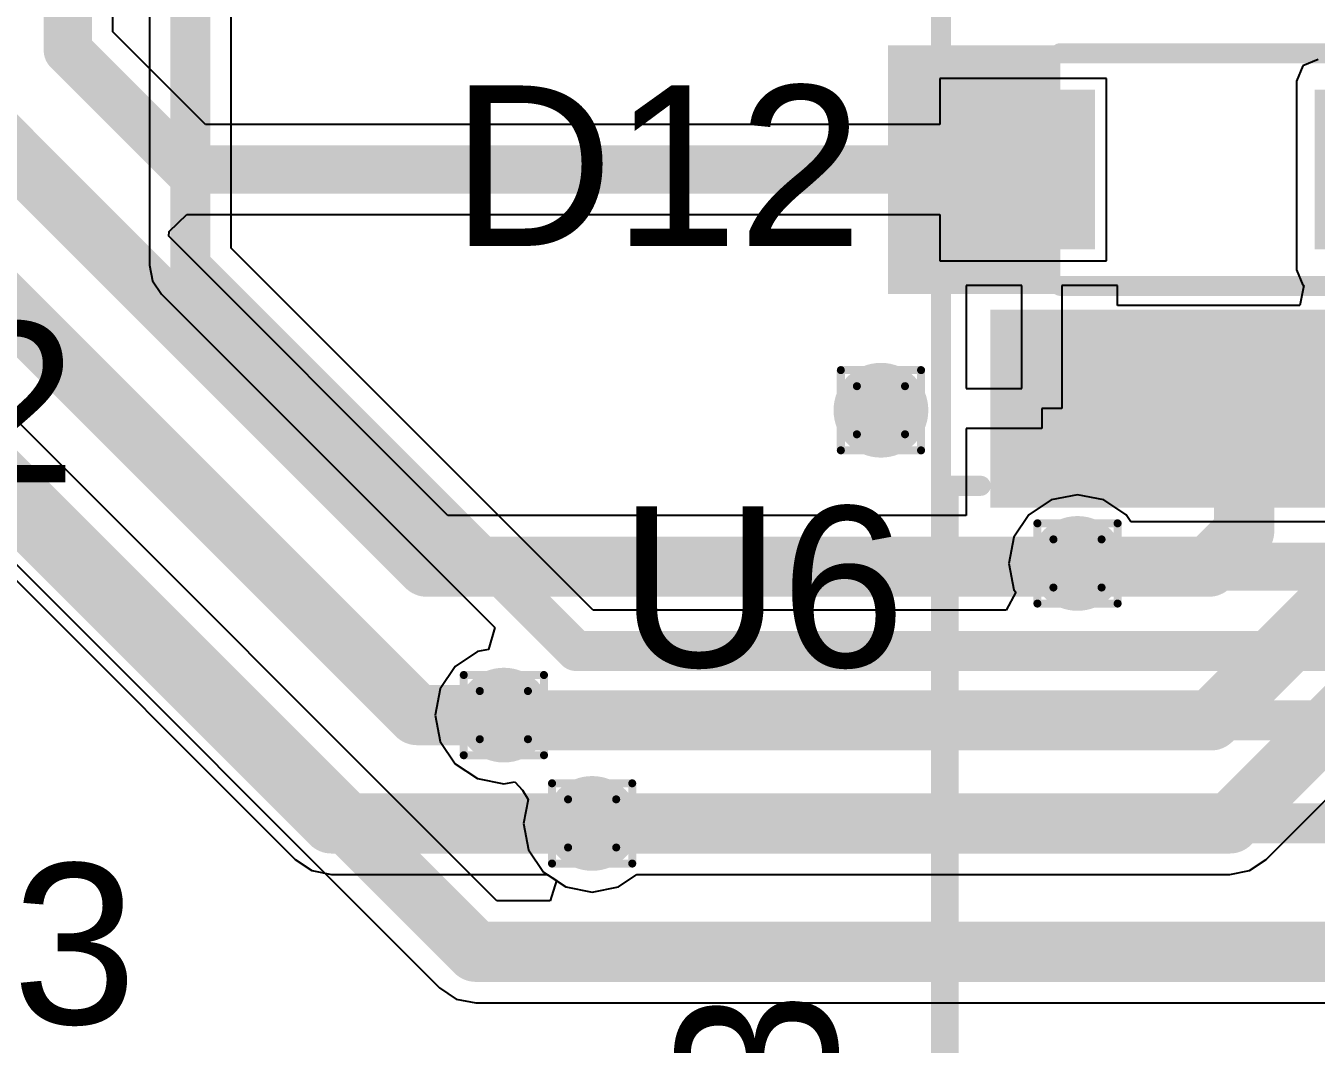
# Model space of a CAD drawing. Header units: inches. Extents: x -0.3 to 9.9, y -0.4 to 5.
# Drawn here: x 2.7538 to 3.0755, y 0.596 to 0.8498 of the extents above; entities that cross this region are included whole.
import ezdxf

# ---------------------------------------------------------------- set-up
doc = ezdxf.new("R2010")
doc.units = ezdxf.units.IN
doc.header["$MEASUREMENT"] = 0
for name, color, linetype in [('Bottom Layer', 5, 'Continuous'), ('Bottom Solder', 6, 'Continuous'), ('Drill Drawing', 1, 'Continuous'), ('Top Layer', 1, 'Continuous'), ('Top Overlay', 2, 'Continuous'), ('Top Paste', 8, 'Continuous'), ('Top Solder', 216, 'Continuous'), ('Via Holes', 16, 'Continuous')]:
    doc.layers.add(name, color=color, linetype=linetype)
doc.styles.add('Arial', font='', dxfattribs={"height": 0.2})
doc.styles.get('Arial').set_extended_font_data('Arial')

# ---------------------------------------------------------------- blocks, each defined once
blk = doc.blocks.new('ZIO_101954_13')
at = {"layer": 'Top Overlay'}
blk.add_lwpolyline([(0.719, -1.74, 0.005, 0.005, 0), (0.719, 0.057, 0.005, 0.005, 0)], format="xyseb", dxfattribs=at)
blk = doc.blocks.new('14_TSSOP_54')
at = {"layer": 'Top Layer'}
for points in [[(-0.12992, 0.08563), (-0.08858, 0.08563), (-0.08858, 0.06791), (-0.12992, 0.06791)], [(0.08858, 0.08563), (0.12992, 0.08563), (0.12992, 0.06791), (0.08858, 0.06791)], [(-0.12992, 0.06004), (-0.08858, 0.06004), (-0.08858, 0.04232), (-0.12992, 0.04232)], [(0.08858, 0.06004), (0.12992, 0.06004), (0.12992, 0.04232), (0.08858, 0.04232)], [(-0.12992, 0.03445), (-0.08858, 0.03445), (-0.08858, 0.01673), (-0.12992, 0.01673)], [(0.08858, 0.03445), (0.12992, 0.03445), (0.12992, 0.01673), (0.08858, 0.01673)], [(-0.12992, 0.00886), (-0.08858, 0.00886), (-0.08858, -0.00886), (-0.12992, -0.00886)], [(0.08858, 0.00886), (0.12992, 0.00886), (0.12992, -0.00886), (0.08858, -0.00886)], [(-0.12992, -0.01673), (-0.08858, -0.01673), (-0.08858, -0.03445), (-0.12992, -0.03445)], [(0.08858, -0.01673), (0.12992, -0.01673), (0.12992, -0.03445), (0.08858, -0.03445)], [(-0.12992, -0.04232), (-0.08858, -0.04232), (-0.08858, -0.06004), (-0.12992, -0.06004)], [(0.08858, -0.04232), (0.12992, -0.04232), (0.12992, -0.06004), (0.08858, -0.06004)], [(-0.12992, -0.06791), (-0.08858, -0.06791), (-0.08858, -0.08563), (-0.12992, -0.08563)], [(0.08858, -0.06791), (0.12992, -0.06791), (0.12992, -0.08563), (0.08858, -0.08563)]]:
    blk.add_hatch(color=1, dxfattribs=at).paths.add_polyline_path(points)
at = {"layer": 'Top Overlay'}
blk.add_hatch(color=2, dxfattribs=at).paths.add_polyline_path([(-0.084, 0.068), (-0.073, 0.068), (-0.073, 0.086), (-0.084, 0.086)])
at = {"layer": 'Top Paste'}
for points in [[(-0.12992, 0.08563), (-0.08858, 0.08563), (-0.08858, 0.06791), (-0.12992, 0.06791)], [(0.08858, 0.08563), (0.12992, 0.08563), (0.12992, 0.06791), (0.08858, 0.06791)], [(-0.12992, 0.06004), (-0.08858, 0.06004), (-0.08858, 0.04232), (-0.12992, 0.04232)], [(0.08858, 0.06004), (0.12992, 0.06004), (0.12992, 0.04232), (0.08858, 0.04232)], [(-0.12992, 0.03445), (-0.08858, 0.03445), (-0.08858, 0.01673), (-0.12992, 0.01673)], [(0.08858, 0.03445), (0.12992, 0.03445), (0.12992, 0.01673), (0.08858, 0.01673)], [(-0.12992, 0.00886), (-0.08858, 0.00886), (-0.08858, -0.00886), (-0.12992, -0.00886)], [(0.08858, 0.00886), (0.12992, 0.00886), (0.12992, -0.00886), (0.08858, -0.00886)], [(-0.12992, -0.01673), (-0.08858, -0.01673), (-0.08858, -0.03445), (-0.12992, -0.03445)], [(0.08858, -0.01673), (0.12992, -0.01673), (0.12992, -0.03445), (0.08858, -0.03445)], [(-0.12992, -0.04232), (-0.08858, -0.04232), (-0.08858, -0.06004), (-0.12992, -0.06004)], [(0.08858, -0.04232), (0.12992, -0.04232), (0.12992, -0.06004), (0.08858, -0.06004)], [(-0.12992, -0.06791), (-0.08858, -0.06791), (-0.08858, -0.08563), (-0.12992, -0.08563)], [(0.08858, -0.06791), (0.12992, -0.06791), (0.12992, -0.08563), (0.08858, -0.08563)]]:
    blk.add_hatch(color=8, dxfattribs=at).paths.add_polyline_path(points)
at = {"layer": 'Top Solder'}
for points in [[(-0.13392, 0.08963), (-0.08458, 0.08963), (-0.08458, 0.06391), (-0.13392, 0.06391)], [(0.08458, 0.08963), (0.13392, 0.08963), (0.13392, 0.06391), (0.08458, 0.06391)], [(-0.13392, 0.06404), (-0.08458, 0.06404), (-0.08458, 0.03832), (-0.13392, 0.03832)], [(0.08458, 0.06404), (0.13392, 0.06404), (0.13392, 0.03832), (0.08458, 0.03832)], [(-0.13392, 0.03845), (-0.08458, 0.03845), (-0.08458, 0.01273), (-0.13392, 0.01273)], [(0.08458, 0.03845), (0.13392, 0.03845), (0.13392, 0.01273), (0.08458, 0.01273)], [(-0.13392, 0.01286), (-0.08458, 0.01286), (-0.08458, -0.01286), (-0.13392, -0.01286)], [(0.08458, 0.01286), (0.13392, 0.01286), (0.13392, -0.01286), (0.08458, -0.01286)], [(-0.13392, -0.01273), (-0.08458, -0.01273), (-0.08458, -0.03845), (-0.13392, -0.03845)], [(0.08458, -0.01273), (0.13392, -0.01273), (0.13392, -0.03845), (0.08458, -0.03845)], [(-0.13392, -0.03832), (-0.08458, -0.03832), (-0.08458, -0.06404), (-0.13392, -0.06404)], [(0.08458, -0.03832), (0.13392, -0.03832), (0.13392, -0.06404), (0.08458, -0.06404)], [(-0.13392, -0.06391), (-0.08458, -0.06391), (-0.08458, -0.08963), (-0.13392, -0.08963)], [(0.08458, -0.06391), (0.13392, -0.06391), (0.13392, -0.08963), (0.08458, -0.08963)]]:
    blk.add_hatch(color=216, dxfattribs=at).paths.add_polyline_path(points)
at = {"layer": 'Top Overlay'}
for points in [[(-0.09, 0.1, 0.005, 0.005, 0), (-0.09, 0.092, 0.005, 0.005, 0)], [(-0.09, 0.1, 0.005, 0.005, 0), (0.09, 0.1, 0.005, 0.005, 0)], [(0.09, 0.1, 0.005, 0.005, 0), (0.09, 0.092, 0.005, 0.005, 0)], [(-0.141, 0.082, 0.00787, 0.00787, 0), (-0.141, 0.072, 0.00787, 0.00787, 0)], [(-0.141, 0.082, 0.00787, 0.00787, 0), (-0.136, 0.077, 0.00787, 0.00787, 0)], [(-0.136, 0.077, 0.00787, 0.00787, 0), (-0.141, 0.072, 0.00787, 0.00787, 0)], [(-0.09, -0.092, 0.005, 0.005, 0), (-0.09, -0.1, 0.005, 0.005, 0)], [(0.09, -0.092, 0.005, 0.005, 0), (0.09, -0.1, 0.005, 0.005, 0)], [(-0.09, -0.1, 0.005, 0.005, 0), (0.09, -0.1, 0.005, 0.005, 0)]]:
    blk.add_lwpolyline(points, format="xyseb", dxfattribs=at)
for points in [[(-0.09125, 0.1, 0.0025, 0.0025, 1), (-0.08875, 0.1, 0.0025, 0.0025, 1)], [(-0.09125, 0.1, 0.0025, 0.0025, 1), (-0.08875, 0.1, 0.0025, 0.0025, 1)], [(0.08875, 0.1, 0.0025, 0.0025, 1), (0.09125, 0.1, 0.0025, 0.0025, 1)], [(0.08875, 0.1, 0.0025, 0.0025, 1), (0.09125, 0.1, 0.0025, 0.0025, 1)], [(-0.09125, 0.092, 0.0025, 0.0025, 1), (-0.08875, 0.092, 0.0025, 0.0025, 1)], [(0.08875, 0.092, 0.0025, 0.0025, 1), (0.09125, 0.092, 0.0025, 0.0025, 1)], [(-0.14297, 0.082, 0.00394, 0.00394, 1), (-0.13903, 0.082, 0.00394, 0.00394, 1)], [(-0.14297, 0.082, 0.00394, 0.00394, 1), (-0.13903, 0.082, 0.00394, 0.00394, 1)], [(-0.13797, 0.077, 0.00394, 0.00394, 1), (-0.13403, 0.077, 0.00394, 0.00394, 1)], [(-0.13797, 0.077, 0.00394, 0.00394, 1), (-0.13403, 0.077, 0.00394, 0.00394, 1)], [(-0.14297, 0.072, 0.00394, 0.00394, 1), (-0.13903, 0.072, 0.00394, 0.00394, 1)], [(-0.14297, 0.072, 0.00394, 0.00394, 1), (-0.13903, 0.072, 0.00394, 0.00394, 1)], [(-0.09125, -0.092, 0.0025, 0.0025, 1), (-0.08875, -0.092, 0.0025, 0.0025, 1)], [(0.08875, -0.092, 0.0025, 0.0025, 1), (0.09125, -0.092, 0.0025, 0.0025, 1)], [(-0.09125, -0.1, 0.0025, 0.0025, 1), (-0.08875, -0.1, 0.0025, 0.0025, 1)], [(-0.09125, -0.1, 0.0025, 0.0025, 1), (-0.08875, -0.1, 0.0025, 0.0025, 1)], [(0.08875, -0.1, 0.0025, 0.0025, 1), (0.09125, -0.1, 0.0025, 0.0025, 1)], [(0.08875, -0.1, 0.0025, 0.0025, 1), (0.09125, -0.1, 0.0025, 0.0025, 1)]]:
    blk.add_lwpolyline(points, format="xyseb", close=True, dxfattribs=at)
blk = doc.blocks.new('SOD_323_157')
at = {"layer": 'Top Layer'}
for points in [[(-0.02953, -0.01772), (-0.06102, -0.01772), (-0.06102, 0.01772), (-0.02953, 0.01772)], [(0.06102, -0.01772), (0.02953, -0.01772), (0.02953, 0.01772), (0.06102, 0.01772)]]:
    blk.add_hatch(color=1, dxfattribs=at).paths.add_polyline_path(points)
at = {"layer": 'Top Overlay'}
for points in [[(-0.079, 0.019), (-0.036, 0.019), (-0.036, 0.031), (-0.079, 0.031)], [(-0.079, -0.02), (-0.062, -0.02), (-0.062, 0.02), (-0.079, 0.02)], [(-0.079, -0.031), (-0.036, -0.031), (-0.036, -0.019), (-0.079, -0.019)]]:
    blk.add_hatch(color=2, dxfattribs=at).paths.add_polyline_path(points)
at = {"layer": 'Top Paste'}
for points in [[(-0.02953, -0.01772), (-0.06102, -0.01772), (-0.06102, 0.01772), (-0.02953, 0.01772)], [(0.06102, -0.01772), (0.02953, -0.01772), (0.02953, 0.01772), (0.06102, 0.01772)]]:
    blk.add_hatch(color=8, dxfattribs=at).paths.add_polyline_path(points)
at = {"layer": 'Top Solder'}
for points in [[(-0.02736, -0.01988), (-0.06319, -0.01988), (-0.06319, 0.01988), (-0.02736, 0.01988)], [(0.06319, -0.01988), (0.02736, -0.01988), (0.02736, 0.01988), (0.06319, 0.01988)]]:
    blk.add_hatch(color=216, dxfattribs=at).paths.add_polyline_path(points)
at = {"layer": 'Top Overlay'}
for points in [[(-0.036, 0.029, 0.005, 0.005, 0), (0.037, 0.029, 0.005, 0.005, 0)], [(0.037, 0.022, 0.005, 0.005, 0), (0.037, 0.029, 0.005, 0.005, 0)], [(0.037, -0.029, 0.005, 0.005, 0), (0.037, -0.022, 0.005, 0.005, 0)], [(-0.036, -0.029, 0.005, 0.005, 0), (0.037, -0.029, 0.005, 0.005, 0)]]:
    blk.add_lwpolyline(points, format="xyseb", dxfattribs=at)
for points in [[(-0.03725, 0.029, 0.0025, 0.0025, 1), (-0.03475, 0.029, 0.0025, 0.0025, 1)], [(0.03575, 0.029, 0.0025, 0.0025, 1), (0.03825, 0.029, 0.0025, 0.0025, 1)], [(0.03575, 0.029, 0.0025, 0.0025, 1), (0.03825, 0.029, 0.0025, 0.0025, 1)], [(0.03575, 0.022, 0.0025, 0.0025, 1), (0.03825, 0.022, 0.0025, 0.0025, 1)], [(0.03575, -0.022, 0.0025, 0.0025, 1), (0.03825, -0.022, 0.0025, 0.0025, 1)], [(-0.03725, -0.029, 0.0025, 0.0025, 1), (-0.03475, -0.029, 0.0025, 0.0025, 1)], [(0.03575, -0.029, 0.0025, 0.0025, 1), (0.03825, -0.029, 0.0025, 0.0025, 1)], [(0.03575, -0.029, 0.0025, 0.0025, 1), (0.03825, -0.029, 0.0025, 0.0025, 1)]]:
    blk.add_lwpolyline(points, format="xyseb", close=True, dxfattribs=at)

msp = doc.modelspace()

# ---------------------------------------------------------------- hatches: boundary and pattern name
at = {"layer": 'Bottom Layer'}
h = msp.add_hatch(color=5, dxfattribs=at)
edge = h.paths.add_edge_path()
edge.add_arc((2.967, 0.754), 0.01181, 0, 360)
h = msp.add_hatch(color=5, dxfattribs=at)
edge = h.paths.add_edge_path()
edge.add_arc((3.016, 0.71581), 0.01181, 0, 360)
h = msp.add_hatch(color=5, dxfattribs=at)
edge = h.paths.add_edge_path()
edge.add_arc((2.873, 0.678), 0.01181, 0, 360)
h = msp.add_hatch(color=5, dxfattribs=at)
edge = h.paths.add_edge_path()
edge.add_arc((2.895, 0.651), 0.01181, 0, 360)
at = {"layer": 'Bottom Solder'}
h = msp.add_hatch(color=6, dxfattribs=at)
edge = h.paths.add_edge_path()
edge.add_arc((2.967, 0.754), 0.00591, 0, 360)
h = msp.add_hatch(color=6, dxfattribs=at)
edge = h.paths.add_edge_path()
edge.add_arc((3.016, 0.71581), 0.00591, 0, 360)
h = msp.add_hatch(color=6, dxfattribs=at)
edge = h.paths.add_edge_path()
edge.add_arc((2.873, 0.678), 0.00591, 0, 360)
h = msp.add_hatch(color=6, dxfattribs=at)
edge = h.paths.add_edge_path()
edge.add_arc((2.895, 0.651), 0.00591, 0, 360)
at = {"layer": 'Top Layer'}
h = msp.add_hatch(color=1, dxfattribs=at)
edge = h.paths.add_edge_path()
edge.add_arc((2.967, 0.754), 0.01181, 0, 360)
h = msp.add_hatch(color=1, dxfattribs=at)
edge = h.paths.add_edge_path()
edge.add_arc((3.016, 0.71581), 0.01181, 0, 360)
h = msp.add_hatch(color=1, dxfattribs=at)
edge = h.paths.add_edge_path()
edge.add_arc((2.873, 0.678), 0.01181, 0, 360)
h = msp.add_hatch(color=1, dxfattribs=at)
edge = h.paths.add_edge_path()
edge.add_arc((2.895, 0.651), 0.01181, 0, 360)
at = {"layer": 'Top Solder'}
h = msp.add_hatch(color=216, dxfattribs=at)
edge = h.paths.add_edge_path()
edge.add_arc((2.967, 0.754), 0.00591, 0, 360)
h = msp.add_hatch(color=216, dxfattribs=at)
edge = h.paths.add_edge_path()
edge.add_arc((3.016, 0.71581), 0.00591, 0, 360)
h = msp.add_hatch(color=216, dxfattribs=at)
edge = h.paths.add_edge_path()
edge.add_arc((2.873, 0.678), 0.00591, 0, 360)
h = msp.add_hatch(color=216, dxfattribs=at)
edge = h.paths.add_edge_path()
edge.add_arc((2.895, 0.651), 0.00591, 0, 360)
at = {"layer": 'Via Holes'}
h = msp.add_hatch(color=7, dxfattribs=at)
edge = h.paths.add_edge_path()
edge.add_arc((2.967, 0.754), 0.00591, 0, 360)
h = msp.add_hatch(color=7, dxfattribs=at)
edge = h.paths.add_edge_path()
edge.add_arc((3.016, 0.71581), 0.00591, 0, 360)
h = msp.add_hatch(color=7, dxfattribs=at)
edge = h.paths.add_edge_path()
edge.add_arc((2.873, 0.678), 0.00591, 0, 360)
h = msp.add_hatch(color=7, dxfattribs=at)
edge = h.paths.add_edge_path()
edge.add_arc((2.895, 0.651), 0.00591, 0, 360)

# ---------------------------------------------------------------- linework, layer by layer
at = {"layer": 'Bottom Layer'}
for p, q in [((2.78463, 1.03054), (2.78463, 0.79018)), ((2.80502, 0.7944), (2.80502, 1.03054)), ((2.89522, 0.7042), (2.80502, 0.7944)), ((2.78463, 0.79018), (2.7854, 0.78628)), ((2.7854, 0.78628), (2.78761, 0.78297)), ((2.78761, 0.78297), (2.87078, 0.6998)), ((2.87128, 0.63174), (2.74757, 0.75546)), ((2.72581, 0.74117), (2.85699, 0.60999)), ((3.00944, 0.73165), (3.00388, 0.72793)), ((3.016, 0.73295), (3.00944, 0.73165)), ((3.02256, 0.73165), (3.016, 0.73295)), ((3.02812, 0.72793), (3.02256, 0.73165)), ((3.00388, 0.72793), (3.00016, 0.72237)), ((3.02927, 0.72622), (3.02812, 0.72793)), ((3.35135, 0.72622), (3.02927, 0.72622)), ((3.00016, 0.72237), (2.99886, 0.71581)), ((2.99886, 0.71581), (3.00016, 0.70925)), ((3.0006, 0.70861), (2.99824, 0.7042)), ((3.00016, 0.70925), (3.0006, 0.70861)), ((2.99824, 0.7042), (2.89522, 0.7042)), ((2.87078, 0.6998), (2.86914, 0.69437)), ((2.86644, 0.69384), (2.86088, 0.69012)), ((2.86914, 0.69437), (2.86644, 0.69384)), ((2.86088, 0.69012), (2.85716, 0.68456)), ((2.85716, 0.68456), (2.85586, 0.678)), ((2.85586, 0.678), (2.85716, 0.67144)), ((2.85716, 0.67144), (2.86088, 0.66588)), ((2.86088, 0.66588), (2.86644, 0.66216)), ((2.86644, 0.66216), (2.873, 0.66086)), ((2.873, 0.66086), (2.87572, 0.6614)), ((2.87572, 0.6614), (2.87761, 0.65929)), ((2.87761, 0.65929), (2.87905, 0.65696)), ((2.87905, 0.65696), (2.87786, 0.651)), ((2.87786, 0.651), (2.87916, 0.64444)), ((2.87916, 0.64444), (2.88288, 0.63888)), ((2.88288, 0.63888), (2.88608, 0.63674)), ((2.88608, 0.63674), (2.88456, 0.63174)), ((2.88456, 0.63174), (2.87128, 0.63174)), ((2.85699, 0.60999), (2.86112, 0.60723)), ((2.86112, 0.60723), (2.866, 0.60626)), ((2.866, 0.60626), (3.16482, 0.60626))]:
    msp.add_line(p, q, dxfattribs=at)
for points in [[(2.79482, 0.79018, 0.01, 0.01, 0), (2.79482, 1.04395, 0.01, 0.01, 0)], [(2.79482, 0.79018, 0.01, 0.01, 0), (2.891, 0.694, 0.01, 0.01, 0)], [(2.73482, 0.75018, 0.015, 0.015, 0), (2.866, 0.619, 0.015, 0.015, 0)], [(3.016, 0.71581, 0.012, 0.012, 0), (3.01681, 0.715, 0.012, 0.012, 0)], [(3.01681, 0.715, 0.012, 0.012, 0), (3.356, 0.715, 0.012, 0.012, 0)], [(2.891, 0.694, 0.01, 0.01, 0), (3.378, 0.694, 0.01, 0.01, 0)], [(2.873, 0.678, 0.01, 0.01, 0), (2.87431, 0.67669, 0.01, 0.01, 0)], [(2.87431, 0.67669, 0.01, 0.01, 0), (3.44949, 0.67669, 0.01, 0.01, 0)], [(2.895, 0.651, 0.01, 0.01, 0), (3.471, 0.651, 0.01, 0.01, 0)], [(2.866, 0.619, 0.015, 0.015, 0), (3.176, 0.619, 0.015, 0.015, 0)]]:
    msp.add_lwpolyline(points, format="xyseb", dxfattribs=at)
for points in [[(2.79232, 0.79018, 0.005, 0.005, 1), (2.79732, 0.79018, 0.005, 0.005, 1)], [(2.79232, 0.79018, 0.005, 0.005, 1), (2.79732, 0.79018, 0.005, 0.005, 1)], [(3.013, 0.71581, 0.006, 0.006, 1), (3.019, 0.71581, 0.006, 0.006, 1)], [(3.01381, 0.715, 0.006, 0.006, 1), (3.01981, 0.715, 0.006, 0.006, 1)], [(3.01381, 0.715, 0.006, 0.006, 1), (3.01981, 0.715, 0.006, 0.006, 1)], [(2.8885, 0.694, 0.005, 0.005, 1), (2.8935, 0.694, 0.005, 0.005, 1)], [(2.8885, 0.694, 0.005, 0.005, 1), (2.8935, 0.694, 0.005, 0.005, 1)], [(2.8705, 0.678, 0.005, 0.005, 1), (2.8755, 0.678, 0.005, 0.005, 1)], [(2.87181, 0.67669, 0.005, 0.005, 1), (2.87681, 0.67669, 0.005, 0.005, 1)], [(2.87181, 0.67669, 0.005, 0.005, 1), (2.87681, 0.67669, 0.005, 0.005, 1)], [(2.8925, 0.651, 0.005, 0.005, 1), (2.8975, 0.651, 0.005, 0.005, 1)], [(2.86225, 0.619, 0.0075, 0.0075, 1), (2.86975, 0.619, 0.0075, 0.0075, 1)], [(2.86225, 0.619, 0.0075, 0.0075, 1), (2.86975, 0.619, 0.0075, 0.0075, 1)]]:
    msp.add_lwpolyline(points, format="xyseb", close=True, dxfattribs=at)
at = {"layer": 'Drill Drawing'}
for points in [[(2.957, 0.764, 0.002, 0.002, 0), (2.977, 0.764, 0.002, 0.002, 0)], [(2.957, 0.744, 0.002, 0.002, 0), (2.957, 0.764, 0.002, 0.002, 0)], [(2.977, 0.744, 0.002, 0.002, 0), (2.977, 0.764, 0.002, 0.002, 0)], [(2.961, 0.76, 0.002, 0.002, 0), (2.973, 0.76, 0.002, 0.002, 0)], [(2.961, 0.748, 0.002, 0.002, 0), (2.961, 0.76, 0.002, 0.002, 0)], [(2.973, 0.748, 0.002, 0.002, 0), (2.973, 0.76, 0.002, 0.002, 0)], [(2.961, 0.748, 0.002, 0.002, 0), (2.973, 0.748, 0.002, 0.002, 0)], [(2.957, 0.744, 0.002, 0.002, 0), (2.977, 0.744, 0.002, 0.002, 0)], [(3.006, 0.72581, 0.002, 0.002, 0), (3.026, 0.72581, 0.002, 0.002, 0)], [(3.006, 0.70581, 0.002, 0.002, 0), (3.006, 0.72581, 0.002, 0.002, 0)], [(3.026, 0.70581, 0.002, 0.002, 0), (3.026, 0.72581, 0.002, 0.002, 0)], [(3.01, 0.72181, 0.002, 0.002, 0), (3.022, 0.72181, 0.002, 0.002, 0)], [(3.01, 0.70981, 0.002, 0.002, 0), (3.01, 0.72181, 0.002, 0.002, 0)], [(3.022, 0.70981, 0.002, 0.002, 0), (3.022, 0.72181, 0.002, 0.002, 0)], [(3.01, 0.70981, 0.002, 0.002, 0), (3.022, 0.70981, 0.002, 0.002, 0)], [(3.006, 0.70581, 0.002, 0.002, 0), (3.026, 0.70581, 0.002, 0.002, 0)], [(2.863, 0.688, 0.002, 0.002, 0), (2.883, 0.688, 0.002, 0.002, 0)], [(2.863, 0.668, 0.002, 0.002, 0), (2.863, 0.688, 0.002, 0.002, 0)], [(2.883, 0.668, 0.002, 0.002, 0), (2.883, 0.688, 0.002, 0.002, 0)], [(2.867, 0.684, 0.002, 0.002, 0), (2.879, 0.684, 0.002, 0.002, 0)], [(2.867, 0.672, 0.002, 0.002, 0), (2.867, 0.684, 0.002, 0.002, 0)], [(2.879, 0.672, 0.002, 0.002, 0), (2.879, 0.684, 0.002, 0.002, 0)], [(2.867, 0.672, 0.002, 0.002, 0), (2.879, 0.672, 0.002, 0.002, 0)], [(2.863, 0.668, 0.002, 0.002, 0), (2.883, 0.668, 0.002, 0.002, 0)], [(2.885, 0.661, 0.002, 0.002, 0), (2.905, 0.661, 0.002, 0.002, 0)], [(2.885, 0.641, 0.002, 0.002, 0), (2.885, 0.661, 0.002, 0.002, 0)], [(2.905, 0.641, 0.002, 0.002, 0), (2.905, 0.661, 0.002, 0.002, 0)], [(2.889, 0.657, 0.002, 0.002, 0), (2.901, 0.657, 0.002, 0.002, 0)], [(2.889, 0.645, 0.002, 0.002, 0), (2.889, 0.657, 0.002, 0.002, 0)], [(2.901, 0.645, 0.002, 0.002, 0), (2.901, 0.657, 0.002, 0.002, 0)], [(2.889, 0.645, 0.002, 0.002, 0), (2.901, 0.645, 0.002, 0.002, 0)], [(2.885, 0.641, 0.002, 0.002, 0), (2.905, 0.641, 0.002, 0.002, 0)]]:
    msp.add_lwpolyline(points, format="xyseb", dxfattribs=at)
for points in [[(2.9565, 0.764, 0.001, 0.001, 1), (2.9575, 0.764, 0.001, 0.001, 1)], [(2.9565, 0.764, 0.001, 0.001, 1), (2.9575, 0.764, 0.001, 0.001, 1)], [(2.9765, 0.764, 0.001, 0.001, 1), (2.9775, 0.764, 0.001, 0.001, 1)], [(2.9765, 0.764, 0.001, 0.001, 1), (2.9775, 0.764, 0.001, 0.001, 1)], [(2.9605, 0.76, 0.001, 0.001, 1), (2.9615, 0.76, 0.001, 0.001, 1)], [(2.9605, 0.76, 0.001, 0.001, 1), (2.9615, 0.76, 0.001, 0.001, 1)], [(2.9725, 0.76, 0.001, 0.001, 1), (2.9735, 0.76, 0.001, 0.001, 1)], [(2.9725, 0.76, 0.001, 0.001, 1), (2.9735, 0.76, 0.001, 0.001, 1)], [(2.9605, 0.748, 0.001, 0.001, 1), (2.9615, 0.748, 0.001, 0.001, 1)], [(2.9605, 0.748, 0.001, 0.001, 1), (2.9615, 0.748, 0.001, 0.001, 1)], [(2.9725, 0.748, 0.001, 0.001, 1), (2.9735, 0.748, 0.001, 0.001, 1)], [(2.9725, 0.748, 0.001, 0.001, 1), (2.9735, 0.748, 0.001, 0.001, 1)], [(2.9565, 0.744, 0.001, 0.001, 1), (2.9575, 0.744, 0.001, 0.001, 1)], [(2.9565, 0.744, 0.001, 0.001, 1), (2.9575, 0.744, 0.001, 0.001, 1)], [(2.9765, 0.744, 0.001, 0.001, 1), (2.9775, 0.744, 0.001, 0.001, 1)], [(2.9765, 0.744, 0.001, 0.001, 1), (2.9775, 0.744, 0.001, 0.001, 1)], [(3.0055, 0.72581, 0.001, 0.001, 1), (3.0065, 0.72581, 0.001, 0.001, 1)], [(3.0055, 0.72581, 0.001, 0.001, 1), (3.0065, 0.72581, 0.001, 0.001, 1)], [(3.0255, 0.72581, 0.001, 0.001, 1), (3.0265, 0.72581, 0.001, 0.001, 1)], [(3.0255, 0.72581, 0.001, 0.001, 1), (3.0265, 0.72581, 0.001, 0.001, 1)], [(3.0095, 0.72181, 0.001, 0.001, 1), (3.0105, 0.72181, 0.001, 0.001, 1)], [(3.0095, 0.72181, 0.001, 0.001, 1), (3.0105, 0.72181, 0.001, 0.001, 1)], [(3.0215, 0.72181, 0.001, 0.001, 1), (3.0225, 0.72181, 0.001, 0.001, 1)], [(3.0215, 0.72181, 0.001, 0.001, 1), (3.0225, 0.72181, 0.001, 0.001, 1)], [(3.0095, 0.70981, 0.001, 0.001, 1), (3.0105, 0.70981, 0.001, 0.001, 1)], [(3.0095, 0.70981, 0.001, 0.001, 1), (3.0105, 0.70981, 0.001, 0.001, 1)], [(3.0215, 0.70981, 0.001, 0.001, 1), (3.0225, 0.70981, 0.001, 0.001, 1)], [(3.0215, 0.70981, 0.001, 0.001, 1), (3.0225, 0.70981, 0.001, 0.001, 1)], [(3.0055, 0.70581, 0.001, 0.001, 1), (3.0065, 0.70581, 0.001, 0.001, 1)], [(3.0055, 0.70581, 0.001, 0.001, 1), (3.0065, 0.70581, 0.001, 0.001, 1)], [(3.0255, 0.70581, 0.001, 0.001, 1), (3.0265, 0.70581, 0.001, 0.001, 1)], [(3.0255, 0.70581, 0.001, 0.001, 1), (3.0265, 0.70581, 0.001, 0.001, 1)], [(2.8625, 0.688, 0.001, 0.001, 1), (2.8635, 0.688, 0.001, 0.001, 1)], [(2.8625, 0.688, 0.001, 0.001, 1), (2.8635, 0.688, 0.001, 0.001, 1)], [(2.8825, 0.688, 0.001, 0.001, 1), (2.8835, 0.688, 0.001, 0.001, 1)], [(2.8825, 0.688, 0.001, 0.001, 1), (2.8835, 0.688, 0.001, 0.001, 1)], [(2.8665, 0.684, 0.001, 0.001, 1), (2.8675, 0.684, 0.001, 0.001, 1)], [(2.8665, 0.684, 0.001, 0.001, 1), (2.8675, 0.684, 0.001, 0.001, 1)], [(2.8785, 0.684, 0.001, 0.001, 1), (2.8795, 0.684, 0.001, 0.001, 1)], [(2.8785, 0.684, 0.001, 0.001, 1), (2.8795, 0.684, 0.001, 0.001, 1)], [(2.8665, 0.672, 0.001, 0.001, 1), (2.8675, 0.672, 0.001, 0.001, 1)], [(2.8665, 0.672, 0.001, 0.001, 1), (2.8675, 0.672, 0.001, 0.001, 1)], [(2.8785, 0.672, 0.001, 0.001, 1), (2.8795, 0.672, 0.001, 0.001, 1)], [(2.8785, 0.672, 0.001, 0.001, 1), (2.8795, 0.672, 0.001, 0.001, 1)], [(2.8625, 0.668, 0.001, 0.001, 1), (2.8635, 0.668, 0.001, 0.001, 1)], [(2.8625, 0.668, 0.001, 0.001, 1), (2.8635, 0.668, 0.001, 0.001, 1)], [(2.8825, 0.668, 0.001, 0.001, 1), (2.8835, 0.668, 0.001, 0.001, 1)], [(2.8825, 0.668, 0.001, 0.001, 1), (2.8835, 0.668, 0.001, 0.001, 1)], [(2.8845, 0.661, 0.001, 0.001, 1), (2.8855, 0.661, 0.001, 0.001, 1)], [(2.8845, 0.661, 0.001, 0.001, 1), (2.8855, 0.661, 0.001, 0.001, 1)], [(2.9045, 0.661, 0.001, 0.001, 1), (2.9055, 0.661, 0.001, 0.001, 1)], [(2.9045, 0.661, 0.001, 0.001, 1), (2.9055, 0.661, 0.001, 0.001, 1)], [(2.8885, 0.657, 0.001, 0.001, 1), (2.8895, 0.657, 0.001, 0.001, 1)], [(2.8885, 0.657, 0.001, 0.001, 1), (2.8895, 0.657, 0.001, 0.001, 1)], [(2.9005, 0.657, 0.001, 0.001, 1), (2.9015, 0.657, 0.001, 0.001, 1)], [(2.9005, 0.657, 0.001, 0.001, 1), (2.9015, 0.657, 0.001, 0.001, 1)], [(2.8885, 0.645, 0.001, 0.001, 1), (2.8895, 0.645, 0.001, 0.001, 1)], [(2.8885, 0.645, 0.001, 0.001, 1), (2.8895, 0.645, 0.001, 0.001, 1)], [(2.9005, 0.645, 0.001, 0.001, 1), (2.9015, 0.645, 0.001, 0.001, 1)], [(2.9005, 0.645, 0.001, 0.001, 1), (2.9015, 0.645, 0.001, 0.001, 1)], [(2.8845, 0.641, 0.001, 0.001, 1), (2.8855, 0.641, 0.001, 0.001, 1)], [(2.8845, 0.641, 0.001, 0.001, 1), (2.8855, 0.641, 0.001, 0.001, 1)], [(2.9045, 0.641, 0.001, 0.001, 1), (2.9055, 0.641, 0.001, 0.001, 1)], [(2.9045, 0.641, 0.001, 0.001, 1), (2.9055, 0.641, 0.001, 0.001, 1)]]:
    msp.add_lwpolyline(points, format="xyseb", close=True, dxfattribs=at)
at = {"layer": 'Top Layer'}
for p, q in [((2.7755, 0.84836), (2.7755, 0.95612)), ((2.79865, 0.82522), (2.7755, 0.84836)), ((2.6219, 0.84108), (2.82099, 0.64199)), ((3.07217, 0.83983), (3.07059, 0.836)), ((3.076, 0.84141), (3.07217, 0.83983)), ((3.0232, 0.83672), (2.9817, 0.83672)), ((2.9817, 0.83672), (2.9817, 0.82522)), ((3.0232, 0.79128), (3.0232, 0.83672)), ((3.07059, 0.836), (3.07059, 0.789)), ((2.9817, 0.82522), (2.79865, 0.82522)), ((2.78958, 0.79856), (2.794, 0.80278)), ((2.794, 0.80278), (2.794, 0.80278)), ((2.794, 0.80278), (2.9817, 0.80278)), ((2.9817, 0.80278), (2.9817, 0.79128)), ((2.78945, 0.79736), (2.78958, 0.79856)), ((2.85906, 0.72774), (2.78945, 0.79736)), ((2.9817, 0.79128), (3.0232, 0.79128)), ((3.07059, 0.789), (3.07217, 0.78517)), ((3.00209, 0.78508), (2.98823, 0.78508)), ((2.98823, 0.78508), (2.98823, 0.75941)), ((3.00209, 0.75941), (3.00209, 0.78508)), ((3.02595, 0.78508), (3.01209, 0.78508)), ((3.01209, 0.78508), (3.01209, 0.75441)), ((3.02595, 0.78008), (3.02595, 0.78508)), ((3.0724, 0.78508), (3.07141, 0.78008)), ((3.07217, 0.78517), (3.0724, 0.78508)), ((3.07141, 0.78008), (3.02595, 0.78008)), ((2.98823, 0.75941), (3.00209, 0.75941)), ((3.01209, 0.75441), (3.00709, 0.75441)), ((3.00709, 0.75441), (3.00709, 0.74941)), ((3.00709, 0.74941), (2.98823, 0.74941)), ((2.98823, 0.74941), (2.98823, 0.72774)), ((2.98823, 0.72774), (2.85906, 0.72774)), ((3.06301, 0.64199), (3.11846, 0.69744)), ((2.82099, 0.64199), (2.82512, 0.63923)), ((3.05888, 0.63923), (3.06301, 0.64199)), ((2.82512, 0.63923), (2.83, 0.63826)), ((2.83, 0.63826), (2.88382, 0.63826)), ((2.88382, 0.63826), (2.88844, 0.63516)), ((2.90156, 0.63516), (2.90618, 0.63826)), ((2.90618, 0.63826), (3.054, 0.63826)), ((3.054, 0.63826), (3.05888, 0.63923)), ((2.88844, 0.63516), (2.895, 0.63386)), ((2.895, 0.63386), (2.90156, 0.63516))]:
    msp.add_line(p, q, dxfattribs=at)
for points in [[(2.76429, 0.84371, 0.012, 0.012, 0), (2.76429, 0.99065, 0.012, 0.012, 0)], [(2.67934, 0.88945, 0.015, 0.015, 0), (2.85378, 0.715, 0.015, 0.015, 0)], [(2.655, 0.87438, 0.015, 0.015, 0), (2.85138, 0.678, 0.015, 0.015, 0)], [(2.623, 0.858, 0.015, 0.015, 0), (2.83, 0.651, 0.015, 0.015, 0)], [(2.76429, 0.84371, 0.012, 0.012, 0), (2.794, 0.814, 0.012, 0.012, 0)], [(2.794, 0.814, 0.012, 0.012, 0), (3.00245, 0.814, 0.012, 0.012, 0)], [(3.05755, 0.75369, 0.015, 0.015, 0), (3.05827, 0.75441, 0.015, 0.015, 0)], [(3.05755, 0.72379, 0.015, 0.015, 0), (3.05755, 0.75369, 0.015, 0.015, 0)], [(3.04876, 0.715, 0.015, 0.015, 0), (3.05755, 0.72379, 0.015, 0.015, 0)], [(2.85378, 0.715, 0.015, 0.015, 0), (3.01519, 0.715, 0.015, 0.015, 0)], [(3.01519, 0.715, 0.015, 0.015, 0), (3.016, 0.71581, 0.015, 0.015, 0)], [(3.016, 0.715, 0.015, 0.015, 0), (3.04876, 0.715, 0.015, 0.015, 0)], [(3.04931, 0.67669, 0.015, 0.015, 0), (3.08386, 0.71124, 0.015, 0.015, 0)], [(3.054, 0.651, 0.015, 0.015, 0), (3.10945, 0.70645, 0.015, 0.015, 0)], [(2.85138, 0.678, 0.015, 0.015, 0), (2.873, 0.678, 0.015, 0.015, 0)], [(2.873, 0.678, 0.015, 0.015, 0), (2.87431, 0.67669, 0.015, 0.015, 0)], [(2.87431, 0.67669, 0.015, 0.015, 0), (3.04931, 0.67669, 0.015, 0.015, 0)], [(2.83, 0.651, 0.015, 0.015, 0), (2.895, 0.651, 0.015, 0.015, 0)], [(2.895, 0.651, 0.015, 0.015, 0), (3.054, 0.651, 0.015, 0.015, 0)]]:
    msp.add_lwpolyline(points, format="xyseb", dxfattribs=at)
for points in [[(2.76129, 0.84371, 0.006, 0.006, 1), (2.76729, 0.84371, 0.006, 0.006, 1)], [(2.76129, 0.84371, 0.006, 0.006, 1), (2.76729, 0.84371, 0.006, 0.006, 1)], [(2.791, 0.814, 0.006, 0.006, 1), (2.797, 0.814, 0.006, 0.006, 1)], [(2.791, 0.814, 0.006, 0.006, 1), (2.797, 0.814, 0.006, 0.006, 1)], [(2.99945, 0.814, 0.006, 0.006, 1), (3.00545, 0.814, 0.006, 0.006, 1)], [(3.0538, 0.75369, 0.0075, 0.0075, 1), (3.0613, 0.75369, 0.0075, 0.0075, 1)], [(3.0538, 0.75369, 0.0075, 0.0075, 1), (3.0613, 0.75369, 0.0075, 0.0075, 1)], [(3.05452, 0.75441, 0.0075, 0.0075, 1), (3.06202, 0.75441, 0.0075, 0.0075, 1)], [(3.0538, 0.72379, 0.0075, 0.0075, 1), (3.0613, 0.72379, 0.0075, 0.0075, 1)], [(3.0538, 0.72379, 0.0075, 0.0075, 1), (3.0613, 0.72379, 0.0075, 0.0075, 1)], [(2.85003, 0.715, 0.0075, 0.0075, 1), (2.85753, 0.715, 0.0075, 0.0075, 1)], [(2.85003, 0.715, 0.0075, 0.0075, 1), (2.85753, 0.715, 0.0075, 0.0075, 1)], [(3.01144, 0.715, 0.0075, 0.0075, 1), (3.01894, 0.715, 0.0075, 0.0075, 1)], [(3.01144, 0.715, 0.0075, 0.0075, 1), (3.01894, 0.715, 0.0075, 0.0075, 1)], [(3.01225, 0.71581, 0.0075, 0.0075, 1), (3.01975, 0.71581, 0.0075, 0.0075, 1)], [(3.01225, 0.715, 0.0075, 0.0075, 1), (3.01975, 0.715, 0.0075, 0.0075, 1)], [(3.04501, 0.715, 0.0075, 0.0075, 1), (3.05251, 0.715, 0.0075, 0.0075, 1)], [(3.04501, 0.715, 0.0075, 0.0075, 1), (3.05251, 0.715, 0.0075, 0.0075, 1)], [(2.84763, 0.678, 0.0075, 0.0075, 1), (2.85513, 0.678, 0.0075, 0.0075, 1)], [(2.84763, 0.678, 0.0075, 0.0075, 1), (2.85513, 0.678, 0.0075, 0.0075, 1)], [(2.86925, 0.678, 0.0075, 0.0075, 1), (2.87675, 0.678, 0.0075, 0.0075, 1)], [(2.86925, 0.678, 0.0075, 0.0075, 1), (2.87675, 0.678, 0.0075, 0.0075, 1)], [(2.87056, 0.67669, 0.0075, 0.0075, 1), (2.87806, 0.67669, 0.0075, 0.0075, 1)], [(2.87056, 0.67669, 0.0075, 0.0075, 1), (2.87806, 0.67669, 0.0075, 0.0075, 1)], [(3.04556, 0.67669, 0.0075, 0.0075, 1), (3.05306, 0.67669, 0.0075, 0.0075, 1)], [(3.04556, 0.67669, 0.0075, 0.0075, 1), (3.05306, 0.67669, 0.0075, 0.0075, 1)], [(2.82625, 0.651, 0.0075, 0.0075, 1), (2.83375, 0.651, 0.0075, 0.0075, 1)], [(2.82625, 0.651, 0.0075, 0.0075, 1), (2.83375, 0.651, 0.0075, 0.0075, 1)], [(2.89125, 0.651, 0.0075, 0.0075, 1), (2.89875, 0.651, 0.0075, 0.0075, 1)], [(2.89125, 0.651, 0.0075, 0.0075, 1), (2.89875, 0.651, 0.0075, 0.0075, 1)], [(3.05025, 0.651, 0.0075, 0.0075, 1), (3.05775, 0.651, 0.0075, 0.0075, 1)], [(3.05025, 0.651, 0.0075, 0.0075, 1), (3.05775, 0.651, 0.0075, 0.0075, 1)]]:
    msp.add_lwpolyline(points, format="xyseb", close=True, dxfattribs=at)

# ---------------------------------------------------------------- block references
for name, p in [('ZIO_101954_13', (2.263, 2.113)), ('SOD_323_157', (3.04772, 0.814))]:
    msp.add_blockref(name, p)
at = {"rotation": 90}
msp.add_blockref('14_TSSOP_54', (3.08386, 0.64516), dxfattribs=at)

# ---------------------------------------------------------------- texts
at = {"layer": 'Top Overlay', "style": 'Arial'}
for s, p in [('D12', (2.85992, 0.79496)), ('C12', (2.66402, 0.73601)), ('U6', (2.90168, 0.69001)), ('R13', (2.67902, 0.60101))]:
    msp.add_text(s, height=0.04, dxfattribs=at).set_placement(p)
msp.add_text('C23', height=0.04, rotation=90, dxfattribs=at).set_placement((2.95599, 0.50668))

doc.saveas('drawing.dxf')
